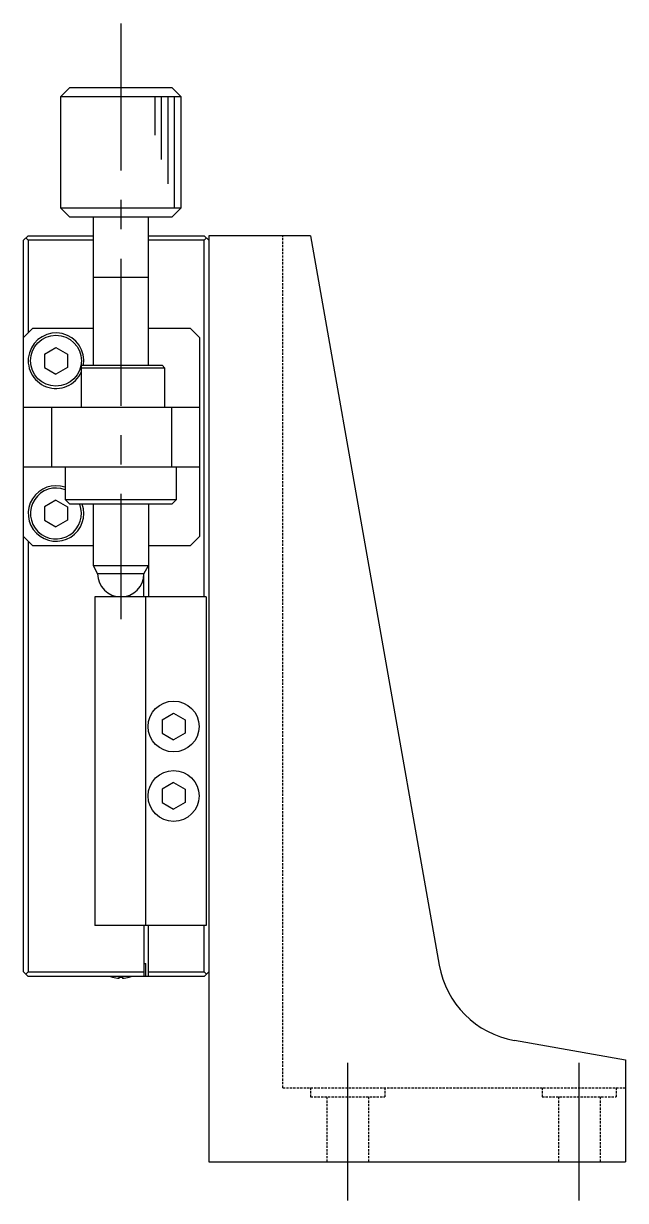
# Model space of a CAD drawing. Extents: x -7 to 249, y -8 to 225.
# Drawn here: x 184.3 to 249.3, y 5.8 to 132.9 of the extents above; entities that cross this region are included whole.
import ezdxf

# ---------------------------------------------------------------- set-up
doc = ezdxf.new("R2010")
doc.units = 0
doc.header["$LTSCALE"] = 0.5
doc.linetypes.add('CENTER', pattern=[50.8, 31.75, -6.35, 6.35, -6.35])
doc.linetypes.add('DASHED', pattern=[0.75, 0.5, -0.25])
for name, color, linetype in [('MSM_CENTER', 1, 'CENTER'), ('MSM_CONTINUOUS', 7, 'CONTINUOUS'), ('MSM_DASHED', 4, 'DASHED'), ('MSM_NARROW', 5, 'CONTINUOUS')]:
    doc.layers.add(name, color=color, linetype=linetype)

msp = doc.modelspace()

# ---------------------------------------------------------------- linework, layer by layer
at = {"layer": 'MSM_CENTER'}
for p, q in [((194.77, 132.91), (194.77, 68.6)), ((219.27, 5.83), (219.27, 20.69)), ((244.27, 5.83), (244.27, 20.69))]:
    msp.add_line(p, q, dxfattribs=at)
at = {"layer": 'MSM_CONTINUOUS'}
for p, q in [((189.27, 126), (188.27, 125)), ((189.27, 126), (200.27, 126)), ((201.27, 125), (200.27, 126)), ((201.27, 125), (188.27, 125)), ((188.27, 125), (188.27, 113)), ((201.27, 113), (201.27, 125)), ((188.27, 113), (201.27, 113)), ((188.27, 113), (189.27, 112)), ((200.27, 112), (189.27, 112)), ((191.77, 112), (191.77, 96)), ((197.77, 96), (197.77, 112)), ((200.27, 112), (201.27, 113)), ((184.27, 109.5), (184.77, 110)), ((184.27, 30.5), (184.27, 109.5)), ((184.77, 109.5), (184.52, 109.75)), ((184.77, 110), (191.77, 110)), ((184.77, 109.5), (184.77, 99.5)), ((191.77, 109.5), (184.77, 109.5)), ((197.77, 110), (203.77, 110)), ((203.77, 109.5), (197.77, 109.5)), ((203.77, 110), (204.27, 109.5)), ((203.77, 109.5), (204.02, 109.75)), ((203.77, 71), (203.77, 109.5)), ((204.27, 110), (204.27, 10)), ((215.27, 110), (204.27, 110)), ((215.27, 110), (229.16, 31.23)), ((197.77, 105.5), (191.77, 105.5)), ((185.27, 100), (184.27, 99)), ((185.27, 100), (191.77, 100)), ((197.77, 100), (202.27, 100)), ((203.27, 99), (202.27, 100)), ((186.52, 97.22), (187.77, 97.94)), ((187.77, 97.94), (189.02, 97.22)), ((203.27, 99), (203.27, 77.5)), ((186.52, 97.22), (186.52, 95.78)), ((189.02, 97.22), (189.02, 95.78)), ((186.52, 95.78), (187.77, 95.06)), ((189.02, 95.78), (187.77, 95.06)), ((190.52, 96), (199.22, 96)), ((190.52, 91.5), (190.52, 96)), ((199.52, 95.7), (190.52, 95.7)), ((199.52, 95.7), (199.22, 96)), ((199.52, 91.5), (199.52, 95.7)), ((184.27, 91.5), (203.27, 91.5)), ((187.27, 91.5), (187.27, 85)), ((200.27, 85), (200.27, 91.5)), ((203.27, 85), (184.27, 85)), ((188.77, 85), (188.77, 81.5)), ((200.77, 81.5), (200.77, 85)), ((187.77, 81.44), (186.52, 80.72)), ((187.77, 81.44), (189.02, 80.72)), ((188.77, 81.5), (200.77, 81.5)), ((188.77, 81.5), (189.27, 81)), ((200.27, 81), (200.77, 81.5)), ((186.52, 80.72), (186.52, 79.28)), ((189.02, 80.72), (189.02, 79.28)), ((200.27, 81), (189.27, 81)), ((191.77, 81), (191.77, 74.37)), ((197.77, 81), (197.77, 71)), ((186.52, 79.28), (187.77, 78.56)), ((189.02, 79.28), (187.77, 78.56)), ((184.27, 77.5), (185.27, 76.5)), ((184.77, 77), (184.77, 30.5)), ((191.77, 76.5), (185.27, 76.5)), ((202.27, 76.5), (197.77, 76.5)), ((202.27, 76.5), (203.27, 77.5)), ((191.77, 74.37), (197.77, 74.37)), ((191.77, 74.37), (192.27, 73.5)), ((197.27, 73.5), (197.77, 74.37)), ((197.27, 73.5), (192.27, 73.5)), ((197.27, 71), (197.27, 73.5)), ((203.97, 71), (191.97, 71)), ((191.97, 71), (191.97, 35.5)), ((197.47, 35.5), (197.47, 71)), ((203.97, 71), (203.97, 35.5)), ((199.22, 57.72), (200.47, 58.44)), ((199.22, 57.72), (199.22, 56.28)), ((200.47, 58.44), (201.72, 57.72)), ((201.72, 57.72), (201.72, 56.28)), ((199.22, 56.28), (200.47, 55.56)), ((201.72, 56.28), (200.47, 55.56)), ((200.47, 50.94), (199.22, 50.22)), ((200.47, 50.94), (201.72, 50.22)), ((199.22, 50.22), (199.22, 48.78)), ((201.72, 50.22), (201.72, 48.78)), ((199.22, 48.78), (200.47, 48.06)), ((201.72, 48.78), (200.47, 48.06)), ((203.97, 35.5), (191.97, 35.5)), ((197.27, 35.5), (197.27, 30)), ((197.77, 30), (197.77, 35.5)), ((203.77, 30.5), (203.77, 35.5)), ((184.52, 30.25), (184.27, 30.5)), ((184.52, 30.25), (184.77, 30.5)), ((184.77, 30.5), (197.27, 30.5)), ((197.27, 31.4), (197.47, 31.4)), ((197.47, 30), (197.47, 31.4)), ((197.77, 30.5), (203.77, 30.5)), ((204.02, 30.25), (203.77, 30.5)), ((204.27, 30.5), (204.02, 30.25)), ((184.77, 30), (184.52, 30.25)), ((203.77, 30), (184.77, 30)), ((193.88, 29.93), (193.88, 29.93)), ((194.59, 29.81), (194.59, 29.93)), ((194.59, 29.93), (194.59, 29.93)), ((194.59, 29.93), (194.59, 29.93)), ((194.59, 29.93), (194.61, 29.93)), ((194.61, 29.93), (194.62, 29.93)), ((194.62, 29.93), (194.64, 29.93)), ((194.64, 29.93), (194.64, 29.93)), ((194.64, 29.93), (194.67, 29.93)), ((194.67, 29.93), (194.68, 29.93)), ((194.68, 29.93), (194.73, 29.93)), ((194.73, 29.93), (194.73, 29.93)), ((194.73, 29.93), (194.8, 29.93)), ((194.8, 29.93), (194.8, 29.93)), ((194.8, 29.93), (194.86, 29.93)), ((194.86, 29.93), (194.86, 29.93)), ((194.86, 29.93), (194.89, 29.93)), ((194.89, 29.93), (194.89, 29.93)), ((194.89, 29.93), (194.91, 29.93)), ((194.91, 29.93), (194.92, 29.93)), ((194.92, 29.93), (194.94, 29.93)), ((194.94, 29.93), (194.94, 29.93)), ((194.94, 29.93), (194.95, 29.93)), ((194.95, 29.93), (194.95, 29.81)), ((195.65, 29.93), (195.65, 29.93)), ((204.02, 30.25), (203.77, 30)), ((237.27, 23.12), (249.27, 21)), ((249.27, 21), (249.27, 10)), ((204.27, 10), (249.27, 10))]:
    msp.add_line(p, q, dxfattribs=at)
for centre in [(187.77, 96.5), (200.47, 57), (200.47, 49.5)]:
    msp.add_circle(centre, 2.75, dxfattribs=at)
for centre, radius, start, end in [((187.77, 96.5), 3, 350.4059, 336.4435), ((187.77, 80), 3, 70.5288, 19.4712), ((187.77, 80), 2.75, 68.6763, 21.3237), ((194.77, 73.5), 2.5, 180, 360), ((239, 32.96), 10, 190, 260), ((194.77, 33), 3.2, 249.6359, 253.8775), ((194.77, 33), 3.19, 253.8933, 266.7703), ((194.77, 33), 3.19, 273.2297, 286.1067), ((194.77, 33), 3.2, 286.1225, 290.3641)]:
    msp.add_arc(centre, radius, start, end, dxfattribs=at)
at = {"layer": 'MSM_DASHED'}
for p, q in [((212.27, 18), (212.27, 110)), ((212.27, 18), (249.27, 18)), ((215.27, 18), (215.27, 17)), ((223.27, 18), (223.27, 17)), ((240.27, 18), (240.27, 17)), ((248.27, 18), (248.27, 17)), ((215.27, 17), (223.27, 17)), ((217.02, 17), (217.02, 10)), ((221.52, 17), (221.52, 10)), ((240.27, 17), (248.27, 17)), ((242.02, 17), (242.02, 10)), ((246.52, 17), (246.52, 10))]:
    msp.add_line(p, q, dxfattribs=at)
at = {"layer": 'MSM_NARROW'}
for p, q in [((198.47, 120.84), (198.47, 125)), ((199.17, 118.22), (199.17, 125)), ((199.87, 115.61), (199.87, 125)), ((200.57, 113), (200.57, 125))]:
    msp.add_line(p, q, dxfattribs=at)

doc.saveas('drawing.dxf')
